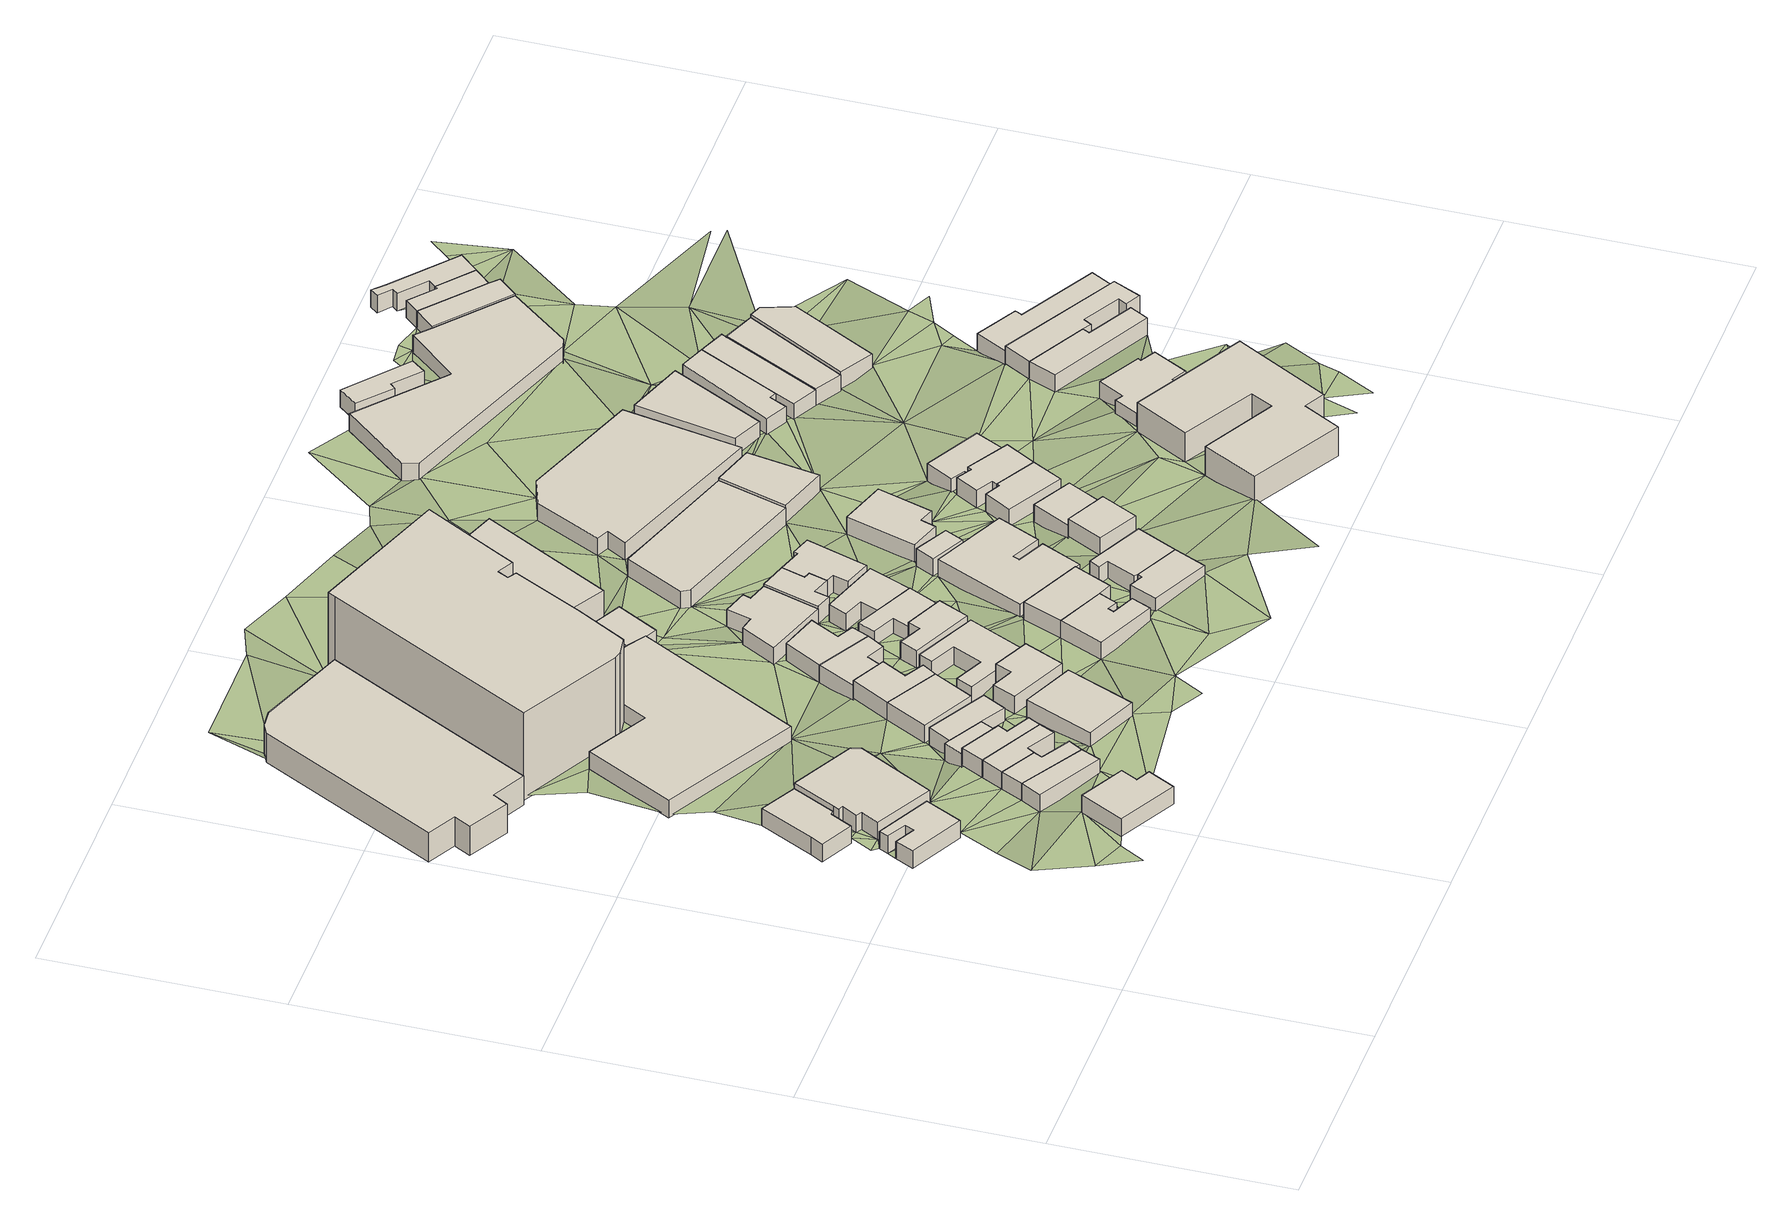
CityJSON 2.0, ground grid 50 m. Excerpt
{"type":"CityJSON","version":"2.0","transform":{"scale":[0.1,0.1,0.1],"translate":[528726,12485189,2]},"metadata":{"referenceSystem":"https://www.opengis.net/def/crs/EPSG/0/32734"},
"CityObjects":{
"building1":{"type":"Building","attributes":{"address":"16 Roberts Road Woodstock Cape Town","building":"house","building:levels":1,"building_height":4.1,"plus_code":"4FRW3F92+CQJ","ground_height":22.19,"roof_height":26.29},"geometry":[{"type":"Solid","lod":"1","boundaries":[[[[0,1,2,3]],[[1,4,5,2]],[[4,6,7,5]],[[6,8,9,7]],[[8,10,11,9]],[[10,12,13,11]],[[12,14,15,13]],[[14,0,3,15]],[[3,2,5,7,9,11,13,15]],[[14,12,10,8,6,4,1,0]]]]}]},
"building2":{"type":"Building","attributes":{"address":"6 Bettington Square Woodstock Cape Town","building":"house","building:levels":1,"building_height":4.1,"plus_code":"4FRW3F92+GQ6","ground_height":20.94,"roof_height":25.04},"geometry":[{"type":"Solid","lod":"1","boundaries":[[[[16,17,18,19]],[[17,20,21,18]],[[20,22,23,21]],[[22,24,25,23]],[[24,26,27,25]],[[26,28,29,27]],[[28,16,19,29]],[[19,18,21,23,25,27,29]],[[28,26,24,22,20,17,16]]]]}]},
"building3":{"type":"Building","attributes":{"address":"27 Roberts Road Woodstock Cape Town","building":"house","building:levels":1,"building_height":4.1,"plus_code":"4FRW3F92+8R4","ground_height":24.73,"roof_height":28.83},"geometry":[{"type":"Solid","lod":"1","boundaries":[[[[30,31,32,33]],[[31,34,35,32]],[[34,36,37,35]],[[36,38,39,37]],[[38,40,41,39]],[[40,30,33,41]],[[33,32,35,37,39,41]],[[40,38,36,34,31,30]]]]}]},
"building4":{"type":"Building","attributes":{"address":"8 Bettington Square Woodstock Cape Town","building":"house","building:levels":1,"building_height":4.1,"plus_code":"4FRW3F92+FRJ","ground_height":22.19,"roof_height":26.29},"geometry":[{"type":"Solid","lod":"1","boundaries":[[[[42,43,44,45]],[[43,46,47,44]],[[46,48,49,47]],[[48,50,51,49]],[[50,52,53,51]],[[52,54,55,53]],[[54,56,57,55]],[[56,58,59,57]],[[58,60,61,59]],[[60,42,45,61]],[[45,44,47,49,51,53,55,57,59,61]],[[60,58,56,54,52,50,48,46,43,42]]]]}]},
"building5":{"type":"Building","attributes":{"address":"25 Roberts Road Woodstock Cape Town","building":"house","building:levels":1,"building_height":4.1,"plus_code":"4FRW3F92+9V2","ground_height":23.66,"roof_height":27.76},"geometry":[{"type":"Solid","lod":"1","boundaries":[[[[62,63,64,65]],[[63,66,67,64]],[[66,68,69,67]],[[68,62,65,69]],[[65,64,67,69]],[[68,66,63,62]]]]}]},
"building6":{"type":"Building","attributes":{"address":"23 Roberts Road Woodstock Cape Town","building":"house","building:levels":1,"building_height":4.1,"plus_code":"4FRW3F92+9V7","ground_height":23.66,"roof_height":27.76},"geometry":[{"type":"Solid","lod":"1","boundaries":[[[[63,62,65,64]],[[62,70,71,65]],[[70,72,73,71]],[[72,74,75,73]],[[74,76,77,75]],[[76,63,64,77]],[[64,65,71,73,75,77]],[[76,74,72,70,62,63]]]]}]},
"building7":{"type":"Building","attributes":{"address":"21 Roberts Road Woodstock Cape Town","building":"house","building:levels":1,"building_height":4.1,"plus_code":"4FRW3F92+9VP","ground_height":23.66,"roof_height":27.76},"geometry":[{"type":"Solid","lod":"1","boundaries":[[[[76,74,75,77]],[[74,78,79,75]],[[78,80,81,79]],[[80,82,83,81]],[[82,84,85,83]],[[84,76,77,85]],[[77,75,79,81,83,85]],[[84,82,80,78,74,76]]]]}]},
"building8":{"type":"Building","attributes":{"address":"19 Roberts Road Woodstock Cape Town","building":"house","building:levels":1,"building_height":4.1,"plus_code":"4FRW3F92+CV4","ground_height":23.66,"roof_height":27.76},"geometry":[{"type":"Solid","lod":"1","boundaries":[[[[84,82,83,85]],[[82,86,87,83]],[[86,88,89,87]],[[88,90,91,89]],[[90,92,93,91]],[[92,84,85,93]],[[85,83,87,89,91,93]],[[92,90,88,86,82,84]]]]}]},
"building9":{"type":"Building","attributes":{"address":"222 Victoria Road Woodstock 7915 Cape Town","building":"retail","building:levels":2,"building_height":6.9,"plus_code":"4FRW3F92+RQ6","ground_height":17.85,"roof_height":24.75},"geometry":[{"type":"Solid","lod":"1","boundaries":[[[[94,95,96,97]],[[95,98,99,96]],[[98,100,101,99]],[[100,102,103,101]],[[102,104,105,103]],[[104,106,107,105]],[[106,108,109,107]],[[108,110,111,109]],[[110,112,113,111]],[[112,94,97,113]],[[97,96,99,101,103,105,107,109,111,113]],[[112,110,108,106,104,102,100,98,95,94]]]]}]},
"building10":{"type":"Building","attributes":{"address":"17 Roberts Road Woodstock Cape Town","building":"house","building:levels":1,"building_height":4.1,"plus_code":"4FRW3F92+CVG","ground_height":22.26,"roof_height":26.36},"geometry":[{"type":"Solid","lod":"1","boundaries":[[[[114,115,116,117]],[[115,118,119,116]],[[118,120,121,119]],[[120,122,123,121]],[[122,114,117,123]],[[117,116,119,121,123]],[[122,120,118,115,114]]]]}]},
"building11":{"type":"Building","attributes":{"address":"15 Roberts Road Woodstock Cape Town","building":"house","building:levels":1,"building_height":4.1,"plus_code":"4FRW3F92+CWJ","ground_height":22.26,"roof_height":26.36},"geometry":[{"type":"Solid","lod":"1","boundaries":[[[[120,118,119,121]],[[118,124,125,119]],[[124,126,127,125]],[[126,128,129,127]],[[128,120,121,129]],[[121,119,125,127,129]],[[128,126,124,118,120]]]]}]},
"building12":{"type":"Building","attributes":{"address":"Roberts Road Cape Town","building":"industrial","building:levels":1,"building_height":4.1,"plus_code":"4FRW3F92+JRH","ground_height":20.16,"roof_height":24.26},"geometry":[{"type":"Solid","lod":"1","boundaries":[[[[130,131,132,133]],[[131,134,135,132]],[[134,136,137,135]],[[136,138,139,137]],[[138,140,141,139]],[[140,142,143,141]],[[142,144,145,143]],[[144,130,133,145]],[[133,132,135,137,139,141,143,145]],[[144,142,140,138,136,134,131,130]]]]}]},
"building13":{"type":"Building","attributes":{"address":"20 Hilyard Street Woodstock Cape Town","building":"house","building:levels":1,"building_height":4.1,"plus_code":"4FRW3F92+9W9","ground_height":23.68,"roof_height":27.78},"geometry":[{"type":"Solid","lod":"1","boundaries":[[[[146,147,148,149]],[[147,150,151,148]],[[150,152,153,151]],[[152,146,149,153]],[[149,148,151,153]],[[152,150,147,146]]]]}]},
"building14":{"type":"Building","attributes":{"address":"13 Roberts Road Woodstock Cape Town","building":"house","building:levels":1,"building_height":4.1,"plus_code":"4FRW3F92+FW8","ground_height":22.18,"roof_height":26.28},"geometry":[{"type":"Solid","lod":"1","boundaries":[[[[154,155,156,157]],[[155,158,159,156]],[[158,160,161,159]],[[160,154,157,161]],[[157,156,159,161]],[[160,158,155,154]]]]}]},
"building15":{"type":"Building","attributes":{"address":"11 Roberts Road Woodstock Cape Town","building":"house","building:levels":1,"building_height":4.1,"plus_code":"4FRW3F92+FWX","ground_height":22.18,"roof_height":26.28},"geometry":[{"type":"Solid","lod":"1","boundaries":[[[[162,154,157,163]],[[154,160,161,157]],[[160,164,165,161]],[[164,166,167,165]],[[166,168,169,167]],[[168,162,163,169]],[[163,157,161,165,167,169]],[[168,166,164,160,154,162]]]]}]},
"building16":{"type":"Building","attributes":{"address":"18 Hilyard Street Woodstock Cape Town","building":"house","building:levels":1,"building_height":4.1,"plus_code":"4FRW3F92+CX8","ground_height":23.68,"roof_height":27.78},"geometry":[{"type":"Solid","lod":"1","boundaries":[[[[170,171,172,173]],[[171,174,175,172]],[[174,176,177,175]],[[176,178,179,177]],[[178,180,181,179]],[[180,170,173,181]],[[173,172,175,177,179,181]],[[180,178,176,174,171,170]]]]}]},
"building17":{"type":"Building","attributes":{"address":"Crimson Square 21 Fairview Avenue Woodstock Cape Town","building":"apartments","building:levels":7,"building:flats":"42","building_height":20.9,"plus_code":"4FRW3F92+QV6","ground_height":18.86,"roof_height":39.76},"geometry":[{"type":"Solid","lod":"1","boundaries":[[[[182,183,184,185]],[[183,186,187,184]],[[186,188,189,187]],[[188,190,191,189]],[[190,192,193,191]],[[192,194,195,193]],[[194,196,197,195]],[[196,198,199,197]],[[198,200,201,199]],[[200,202,203,201]],[[202,204,205,203]],[[204,206,207,205]],[[206,182,185,207]],[[185,184,187,189,191,193,195,197,199,201,203,205,207]],[[206,204,202,200,198,196,194,192,190,188,186,183,182]]]]}]},
"building18":{"type":"Building","attributes":{"address":"9 Roberts Road Woodstock Cape Town","building":"house","building:levels":1,"building_height":4.1,"plus_code":"4FRW3F92+GXM","ground_height":20.99,"roof_height":25.09},"geometry":[{"type":"Solid","lod":"1","boundaries":[[[[208,209,210,211]],[[209,212,213,210]],[[212,214,215,213]],[[214,216,217,215]],[[216,218,219,217]],[[218,208,211,219]],[[211,210,213,215,217,219]],[[218,216,214,212,209,208]]]]}]},
"building19":{"type":"Building","attributes":{"address":"16 Hilyard Street Woodstock Cape Town","building":"house","building:levels":1,"building_height":4.1,"plus_code":"4FRW3F93+C2R","ground_height":22.06,"roof_height":26.16},"geometry":[{"type":"Solid","lod":"1","boundaries":[[[[220,221,222,223]],[[221,224,225,222]],[[224,226,227,225]],[[226,228,229,227]],[[228,230,231,229]],[[230,232,233,231]],[[232,234,235,233]],[[234,236,237,235]],[[236,220,223,237]],[[223,222,225,227,229,231,233,235,237]],[[236,234,232,230,228,226,224,221,220]]]]}]},
"building20":{"type":"Building","attributes":{"address":"7 Roberts Road Woodstock Cape Town","building":"house","building:levels":1,"building_height":4.1,"plus_code":"4FRW3F92+HX4","ground_height":20.99,"roof_height":25.09},"geometry":[{"type":"Solid","lod":"1","boundaries":[[[[208,218,219,211]],[[218,238,239,219]],[[238,240,241,239]],[[240,242,243,241]],[[242,244,245,243]],[[244,208,211,245]],[[211,219,239,241,243,245]],[[244,242,240,238,218,208]]]]}]},
"building21":{"type":"Building","attributes":{"address":"14 Hilyard Street Woodstock Cape Town","building":"house","building:levels":1,"building_height":4.1,"plus_code":"4FRW3F93+F2G","ground_height":22.06,"roof_height":26.16},"geometry":[{"type":"Solid","lod":"1","boundaries":[[[[246,247,248,249]],[[247,250,251,248]],[[250,252,253,251]],[[252,254,255,253]],[[254,256,257,255]],[[256,246,249,257]],[[249,248,251,253,255,257]],[[256,254,252,250,247,246]]]]}]},
"building22":{"type":"Building","attributes":{"address":"19 Hilyard Street Woodstock Cape Town","building":"house","building:levels":1,"building_height":4.1,"plus_code":"4FRW3F93+93F","ground_height":23.76,"roof_height":27.86},"geometry":[{"type":"Solid","lod":"1","boundaries":[[[[258,259,260,261]],[[259,262,263,260]],[[262,264,265,263]],[[264,266,267,265]],[[266,268,269,267]],[[268,270,271,269]],[[270,272,273,271]],[[272,258,261,273]],[[261,260,263,265,267,269,271,273]],[[272,270,268,266,264,262,259,258]]]]}]},
"building23":{"type":"Building","attributes":{"address":"Roberts Road Woodstock 7915 Cape Town","building":"yes","building:levels":1,"building_height":4.1,"plus_code":"4FRW3F92+MXM","ground_height":19.82,"roof_height":23.92},"geometry":[{"type":"Solid","lod":"1","boundaries":[[[[274,275,276,277]],[[275,278,279,276]],[[278,280,281,279]],[[280,282,283,281]],[[282,274,277,283]],[[277,276,279,281,283]],[[282,280,278,275,274]]]]}]},
"building24":{"type":"Building","attributes":{"address":"4 Hilyard Street Woodstock Cape Town","building":"house","building:levels":1,"building_height":4.1,"plus_code":"4FRW3F93+H2R","ground_height":20.46,"roof_height":24.56},"geometry":[{"type":"Solid","lod":"1","boundaries":[[[[284,285,286,287]],[[285,288,289,286]],[[288,290,291,289]],[[290,292,293,291]],[[292,294,295,293]],[[294,296,297,295]],[[296,298,299,297]],[[298,284,287,299]],[[287,286,289,291,293,295,297,299]],[[298,296,294,292,290,288,285,284]]]]}]},
"building25":{"type":"Building","attributes":{"address":"12 Hilyard Street Woodstock Cape Town","building":"house","building:levels":1,"building_height":4.1,"plus_code":"4FRW3F93+G25","ground_height":20.99,"roof_height":25.09},"geometry":[{"type":"Solid","lod":"1","boundaries":[[[[300,301,302,303]],[[301,304,305,302]],[[304,306,307,305]],[[306,308,309,307]],[[308,310,311,309]],[[310,312,313,311]],[[312,300,303,313]],[[303,302,305,307,309,311,313]],[[312,310,308,306,304,301,300]]]]}]},
"building26":{"type":"Building","attributes":{"address":"17 Hilyard Street Woodstock Cape Town","building":"house","building:levels":1,"building_height":4.1,"plus_code":"4FRW3F93+C34","ground_height":23.76,"roof_height":27.86},"geometry":[{"type":"Solid","lod":"1","boundaries":[[[[258,272,273,261]],[[272,314,315,273]],[[314,316,317,315]],[[316,318,319,317]],[[318,258,261,319]],[[261,273,315,317,319]],[[318,316,314,272,258]]]]}]},
"building27":{"type":"Building","attributes":{"address":"10 Hilyard Street Woodstock Cape Town","building":"house","building:levels":1,"building_height":4.1,"plus_code":"4FRW3F93+G3M","ground_height":20.89,"roof_height":24.99},"geometry":[{"type":"Solid","lod":"1","boundaries":[[[[320,321,322,323]],[[321,324,325,322]],[[324,326,327,325]],[[326,328,329,327]],[[328,330,331,329]],[[330,320,323,331]],[[323,322,325,327,329,331]],[[330,328,326,324,321,320]]]]}]},
"building28":{"type":"Building","attributes":{"address":"6 Hilyard Street Woodstock Cape Town","building":"house","building:levels":1,"building_height":4.1,"plus_code":"4FRW3F93+H3R","ground_height":20.89,"roof_height":24.99},"geometry":[{"type":"Solid","lod":"1","boundaries":[[[[332,333,334,335]],[[333,336,337,334]],[[336,338,339,337]],[[338,340,341,339]],[[340,342,343,341]],[[342,344,345,343]],[[344,346,347,345]],[[346,332,335,347]],[[335,334,337,339,341,343,345,347]],[[346,344,342,340,338,336,333,332]]]]}]},
"building29":{"type":"Building","attributes":{"address":"Roodebloem Road Woodstock Cape Town","building":"house","building:levels":1,"building_height":4.1,"plus_code":"4FRW3F93+84Q","ground_height":23.76,"roof_height":27.86},"geometry":[{"type":"Solid","lod":"1","boundaries":[[[[348,349,350,351]],[[349,352,353,350]],[[352,354,355,353]],[[354,356,357,355]],[[356,358,359,357]],[[358,348,351,359]],[[351,350,353,355,357,359]],[[358,356,354,352,349,348]]]]}]},
"building30":{"type":"Building","attributes":{"address":"230 Victoria Road Woodstock 7915 Cape Town","building":"retail","building:levels":2,"building_height":6.9,"plus_code":"4FRW3F93+Q26","ground_height":18.98,"roof_height":25.88},"geometry":[{"type":"Solid","lod":"1","boundaries":[[[[360,361,362,363]],[[361,364,365,362]],[[364,366,367,365]],[[366,368,369,367]],[[368,370,371,369]],[[370,360,363,371]],[[363,362,365,367,369,371]],[[370,368,366,364,361,360]]]]}]},
"building31":{"type":"Building","attributes":{"address":"15 Hilyard Street Woodstock Cape Town","building":"house","building:levels":1,"building_height":4.1,"plus_code":"4FRW3F93+F48","ground_height":22.06,"roof_height":26.16},"geometry":[{"type":"Solid","lod":"1","boundaries":[[[[372,373,374,375]],[[373,376,377,374]],[[376,378,379,377]],[[378,380,381,379]],[[380,382,383,381]],[[382,384,385,383]],[[384,386,387,385]],[[386,372,375,387]],[[375,374,377,379,381,383,385,387]],[[386,384,382,380,378,376,373,372]]]]}]},
"building32":{"type":"Building","attributes":{"address":"Roodebloem Road Woodstock Cape Town","building":"house","building:levels":1,"building_height":4.1,"plus_code":"4FRW3F93+956","ground_height":23.76,"roof_height":27.86},"geometry":[{"type":"Solid","lod":"1","boundaries":[[[[348,388,389,351]],[[388,390,391,389]],[[390,392,393,391]],[[392,394,395,393]],[[394,396,397,395]],[[396,349,350,397]],[[349,348,351,350]],[[351,389,391,393,395,397,350]],[[349,396,394,392,390,388,348]]]]}]},
"building33":{"type":"Building","attributes":{"address":"8 Hilyard Street Woodstock Cape Town","building":"house","building:levels":1,"building_height":4.1,"plus_code":"4FRW3F93+H3H","ground_height":20.89,"roof_height":24.99},"geometry":[{"type":"Solid","lod":"1","boundaries":[[[[332,346,347,335]],[[346,344,345,347]],[[344,342,343,345]],[[342,398,399,343]],[[398,400,401,399]],[[400,402,403,401]],[[402,404,405,403]],[[404,406,407,405]],[[406,408,409,407]],[[408,332,335,409]],[[335,347,345,343,399,401,403,405,407,409]],[[408,406,404,402,400,398,342,344,346,332]]]]}]},
"building34":{"type":"Building","attributes":{"building":"garage","building:levels":1,"building_height":4.1,"plus_code":"4FRW3F93+G44","ground_height":22.06,"roof_height":26.16},"geometry":[{"type":"Solid","lod":"1","boundaries":[[[[410,411,412,413]],[[411,414,415,412]],[[414,416,417,415]],[[416,410,413,417]],[[413,412,415,417]],[[416,414,411,410]]]]}]},
"building35":{"type":"Building","attributes":{"address":"1-5 Hilyard Street Woodstock 7915 Cape Town","building":"yes","building:levels":1,"building_height":4.1,"plus_code":"4FRW3F93+M46","ground_height":20.23,"roof_height":24.33},"geometry":[{"type":"Solid","lod":"1","boundaries":[[[[418,419,420,421]],[[419,422,423,420]],[[422,424,425,423]],[[424,426,427,425]],[[426,418,421,427]],[[421,420,423,425,427]],[[426,424,422,419,418]]]]}]},
"building36":{"type":"Building","attributes":{"address":"14 Roodebloem Road Woodstock Cape Town","building":"house","building:levels":1,"building_height":4.1,"plus_code":"4FRW3F93+C55","ground_height":24.52,"roof_height":28.62},"geometry":[{"type":"Solid","lod":"1","boundaries":[[[[428,429,430,431]],[[429,432,433,430]],[[432,434,435,433]],[[434,428,431,435]],[[431,430,433,435]],[[434,432,429,428]]]]}]},
"building37":{"type":"Building","attributes":{"address":"9 Hilyard Street Woodstock Cape Town","building":"house","building:levels":1,"building_height":4.1,"plus_code":"4FRW3F93+G5R","ground_height":21.46,"roof_height":25.56},"geometry":[{"type":"Solid","lod":"1","boundaries":[[[[436,437,438,439]],[[437,440,441,438]],[[440,442,443,441]],[[442,444,445,443]],[[444,446,447,445]],[[446,436,439,447]],[[439,438,441,443,445,447]],[[446,444,442,440,437,436]]]]}]},
"building38":{"type":"Building","attributes":{"address":"12 Roodebloem Road Woodstock Cape Town","building":"house","building:levels":1,"building_height":4.1,"plus_code":"4FRW3F93+C6C","ground_height":22.91,"roof_height":27.01},"geometry":[{"type":"Solid","lod":"1","boundaries":[[[[448,449,450,451]],[[449,452,453,450]],[[452,454,455,453]],[[454,448,451,455]],[[451,450,453,455]],[[454,452,449,448]]]]}]},
"building39":{"type":"Building","attributes":{"address":"Roodebloem Road Woodstock Cape Town","building":"house","building:levels":1,"building_height":4.1,"plus_code":"4FRW3F93+F64","ground_height":22.91,"roof_height":27.01},"geometry":[{"type":"Solid","lod":"1","boundaries":[[[[456,457,458,459]],[[457,460,461,458]],[[460,462,463,461]],[[462,464,465,463]],[[464,466,467,465]],[[466,456,459,467]],[[459,458,461,463,465,467]],[[466,464,462,460,457,456]]]]}]},
"building40":{"type":"Building","attributes":{"building":"yes","building:levels":1,"building_height":4.1,"plus_code":"4FRW3F93+J5Q","ground_height":20.75,"roof_height":24.85},"geometry":[{"type":"Solid","lod":"1","boundaries":[[[[468,469,470,471]],[[469,472,473,470]],[[472,474,475,473]],[[474,468,471,475]],[[471,470,473,475]],[[474,472,469,468]]]]}]},
"building41":{"type":"Building","attributes":{"address":"Roodebloem Road Woodstock Cape Town","building":"house","building:levels":1,"building_height":4.1,"plus_code":"4FRW3F93+F6Q","ground_height":22.91,"roof_height":27.01},"geometry":[{"type":"Solid","lod":"1","boundaries":[[[[456,476,477,459]],[[476,478,479,477]],[[478,480,481,479]],[[480,482,483,481]],[[482,484,485,483]],[[484,486,487,485]],[[486,457,458,487]],[[457,456,459,458]],[[459,477,479,481,483,485,487,458]],[[457,486,484,482,480,478,476,456]]]]}]},
"building42":{"type":"Building","attributes":{"address":"Victoria Road Woodstock Cape Town","building":"retail","building:levels":1,"building_height":4.1,"plus_code":"4FRW3F93+P5F","ground_height":19.88,"roof_height":23.98},"geometry":[{"type":"Solid","lod":"1","boundaries":[[[[488,489,490,491]],[[489,492,493,490]],[[492,494,495,493]],[[494,496,497,495]],[[496,498,499,497]],[[498,500,501,499]],[[500,488,491,501]],[[491,490,493,495,497,499,501]],[[500,498,496,494,492,489,488]]]]}]},
"building43":{"type":"Building","attributes":{"address":"Roodebloem Road Woodstock Cape Town","building":"house","building:levels":1,"building_height":4.1,"plus_code":"4FRW3F93+G76","ground_height":21.46,"roof_height":25.56},"geometry":[{"type":"Solid","lod":"1","boundaries":[[[[502,503,504,505]],[[503,506,507,504]],[[506,508,509,507]],[[508,510,511,509]],[[510,512,513,511]],[[512,502,505,513]],[[505,504,507,509,511,513]],[[512,510,508,506,503,502]]]]}]},
"building44":{"type":"Building","attributes":{"address":"Roodebloem Studios 23-27 Roodebloem Road Woodstock Cape Town","building":"yes","building:levels":2,"building_height":6.9,"plus_code":"4FRW3F93+89W","ground_height":25.19,"roof_height":32.09},"geometry":[{"type":"Solid","lod":"1","boundaries":[[[[514,515,516,517]],[[515,518,519,516]],[[518,520,521,519]],[[520,522,523,521]],[[522,524,525,523]],[[524,526,527,525]],[[526,528,529,527]],[[528,530,531,529]],[[530,532,533,531]],[[532,514,517,533]],[[517,516,519,521,523,525,527,529,531,533]],[[532,530,528,526,524,522,520,518,515,514]]]]}]},
"building45":{"type":"Building","attributes":{"address":"242 Victoria Road Woodstock 7915 Cape Town","building":"retail","building:levels":1,"building_height":4.1,"plus_code":"4FRW3F93+P73","ground_height":20.34,"roof_height":24.44},"geometry":[{"type":"Solid","lod":"1","boundaries":[[[[534,535,536,537]],[[535,538,539,536]],[[538,540,541,539]],[[540,534,537,541]],[[537,536,539,541]],[[540,538,535,534]]]]}]},
"building46":{"type":"Building","attributes":{"address":"Roodebloem Road Woodstock Cape Town","building":"house","building:levels":1,"building_height":4.1,"plus_code":"4FRW3F93+C98","ground_height":23.87,"roof_height":27.97},"geometry":[{"type":"Solid","lod":"1","boundaries":[[[[542,543,544,545]],[[543,546,547,544]],[[546,548,549,547]],[[548,550,551,549]],[[550,552,553,551]],[[552,554,555,553]],[[554,556,557,555]],[[556,558,559,557]],[[558,560,561,559]],[[560,542,545,561]],[[545,544,547,549,551,553,555,557,559,561]],[[560,558,556,554,552,550,548,546,543,542]]]]}]},
"building47":{"type":"Building","attributes":{"address":"Victoria Road Woodstock 7915 Cape Town","building":"retail","building:levels":1,"building_height":4.1,"plus_code":"4FRW3F93+M8R","ground_height":20.34,"roof_height":24.44},"geometry":[{"type":"Solid","lod":"1","boundaries":[[[[562,563,564,565]],[[563,566,567,564]],[[566,568,569,567]],[[568,570,571,569]],[[570,572,573,571]],[[572,562,565,573]],[[565,564,567,569,571,573]],[[572,570,568,566,563,562]]]]}]},
"building48":{"type":"Building","attributes":{"address":"107 Devon Street Woodstock Cape Town","building":"house","building:levels":1,"building_height":4.1,"plus_code":"4FRW3F93+W6G","ground_height":18.57,"roof_height":22.67},"geometry":[{"type":"Solid","lod":"1","boundaries":[[[[574,575,576,577]],[[575,578,579,576]],[[578,580,581,579]],[[580,582,583,581]],[[582,584,585,583]],[[584,574,577,585]],[[577,576,579,581,583,585]],[[584,582,580,578,575,574]]]]}]},
"building49":{"type":"Building","attributes":{"address":"Balmoral 189 Victoria Road Woodstock 7915 Cape Town","building":"supermarket","building:levels":1,"building_height":4.1,"plus_code":"4FRW3F93+V7C","ground_height":18.32,"roof_height":22.42},"geometry":[{"type":"Solid","lod":"1","boundaries":[[[[586,587,588,589]],[[587,590,591,588]],[[590,592,593,591]],[[592,594,595,593]],[[594,596,597,595]],[[596,598,599,597]],[[598,600,601,599]],[[600,602,603,601]],[[602,586,589,603]],[[589,588,591,593,595,597,599,601,603]],[[602,600,598,596,594,592,590,587,586]]]]}]},
"building50":{"type":"Building","attributes":{"address":"Victoria Road Woodstock 7915 Cape Town","building":"yes","building:levels":1,"building_height":4.1,"plus_code":"4FRW3F93+M8P","ground_height":20.34,"roof_height":24.44},"geometry":[{"type":"Solid","lod":"1","boundaries":[[[[562,572,573,565]],[[572,604,605,573]],[[604,606,607,605]],[[606,608,609,607]],[[608,610,611,609]],[[610,562,565,611]],[[565,573,605,607,609,611]],[[610,608,606,604,572,562]]]]}]},
"building51":{"type":"Building","attributes":{"address":"Victoria Road 7915 Woodstock, Cape Town","building":"yes","building:levels":1,"building_height":4.1,"plus_code":"4FRW3F93+M96","ground_height":20.5,"roof_height":24.6},"geometry":[{"type":"Solid","lod":"1","boundaries":[[[[612,613,614,615]],[[613,616,617,614]],[[616,618,619,617]],[[618,612,615,619]],[[615,614,617,619]],[[618,616,613,612]]]]}]},
"building52":{"type":"Building","attributes":{"address":"17 Roodebloem Road Woodstock 7915 Cape Town","building":"house","building:levels":1,"building_height":4.1,"plus_code":"4FRW3F93+FC4","ground_height":23.73,"roof_height":27.83},"geometry":[{"type":"Solid","lod":"1","boundaries":[[[[620,621,622,623]],[[621,624,625,622]],[[624,626,627,625]],[[626,628,629,627]],[[628,630,631,629]],[[630,620,623,631]],[[623,622,625,627,629,631]],[[630,628,626,624,621,620]]]]}]},
"building53":{"type":"Building","attributes":{"address":"KFC 254 Victoria Road Woodstock 7925 Cape Town Western Cape","building":"retail","building:levels":1,"amenity":"fast_food","building_height":4.1,"plus_code":"4FRW3F93+J9W","ground_height":21.2,"roof_height":25.3},"geometry":[{"type":"Solid","lod":"1","boundaries":[[[[632,633,634,635]],[[633,636,637,634]],[[636,638,639,637]],[[638,640,641,639]],[[640,632,635,641]],[[635,634,637,639,641]],[[640,638,636,633,632]]]]}]},
"building54":{"type":"Building","attributes":{"address":"15 Roodebloem Road 7915 Woodstock, Cape Town","building":"house","building:levels":1,"building_height":4.1,"plus_code":"4FRW3F93+FCP","ground_height":23.73,"roof_height":27.83},"geometry":[{"type":"Solid","lod":"1","boundaries":[[[[642,620,623,643]],[[620,630,631,623]],[[630,644,645,631]],[[644,646,647,645]],[[646,648,649,647]],[[648,650,651,649]],[[650,652,653,651]],[[652,654,655,653]],[[654,642,643,655]],[[643,623,631,645,647,649,651,653,655]],[[654,652,650,648,646,644,630,620,642]]]]}]},
"building55":{"type":"Building","attributes":{"address":"13 Roodebloem Road Woodstock 7915 Cape Town","building":"house","building:levels":1,"building_height":4.1,"plus_code":"4FRW3F93+FFR","ground_height":22.52,"roof_height":26.62},"geometry":[{"type":"Solid","lod":"1","boundaries":[[[[656,657,658,659]],[[657,660,661,658]],[[660,662,663,661]],[[662,664,665,663]],[[664,666,667,665]],[[666,656,659,667]],[[659,658,661,663,665,667]],[[666,664,662,660,657,656]]]]}]},
"building56":{"type":"Building","attributes":{"address":"78 Greatmore Street Woodstock Cape Town","building":"house","building:levels":1,"building_height":4.1,"plus_code":"4FRW3F93+V9R","ground_height":18.76,"roof_height":22.86},"geometry":[{"type":"Solid","lod":"1","boundaries":[[[[668,669,670,671]],[[669,672,673,670]],[[672,674,675,673]],[[674,676,677,675]],[[676,668,671,677]],[[671,670,673,675,677]],[[676,674,672,669,668]]]]}]},
"building57":{"type":"Building","attributes":{"address":"76 Greatmore Street Woodstock Cape Town","building":"house","building:levels":1,"building_height":4.1,"plus_code":"4FRW3F93+W94","ground_height":18.76,"roof_height":22.86},"geometry":[{"type":"Solid","lod":"1","boundaries":[[[[672,678,679,673]],[[678,680,681,679]],[[680,682,683,681]],[[682,684,685,683]],[[684,674,675,685]],[[674,672,673,675]],[[673,679,681,683,685,675]],[[674,684,682,680,678,672]]]]}]},
"building58":{"type":"Building","attributes":{"address":"74 Greatmore Street Woodstock Cape Town","building":"house","building:levels":1,"building_height":4.1,"plus_code":"4FRW3F93+W9P","ground_height":18.76,"roof_height":22.86},"geometry":[{"type":"Solid","lod":"1","boundaries":[[[[678,686,687,679]],[[686,688,689,687]],[[688,690,691,689]],[[690,692,693,691]],[[692,694,695,693]],[[694,696,697,695]],[[696,698,699,697]],[[698,680,681,699]],[[680,678,679,681]],[[679,687,689,691,693,695,697,699,681]],[[680,698,696,694,692,690,688,686,678]]]]}]},
"terrain1":{"type":"TINRelief","geometry":[{"type":"CompositeSurface","lod":"1","boundaries":[[[700,701,702]],[[703,704,702]],[[6,12,705]],[[704,66,706]],[[702,701,703]],[[705,707,6]],[[708,4,54]],[[54,709,708]],[[31,703,701]],[[66,704,703]],[[66,710,706]],[[50,709,54]],[[54,4,711]],[[54,52,50]],[[712,709,50]],[[712,713,709]],[[48,712,50]],[[712,46,713]],[[712,48,46]],[[43,713,46]],[[711,714,54]],[[710,714,711]],[[66,63,710]],[[710,76,714]],[[63,76,710]],[[715,17,42]],[[66,703,716]],[[717,718,719]],[[720,717,719]],[[703,720,716]],[[718,720,719]],[[714,76,84]],[[718,716,720]],[[92,714,84]],[[721,140,722]],[[721,715,723]],[[715,42,723]],[[122,714,92]],[[140,724,722]],[[58,714,725]],[[122,725,714]],[[74,72,70]],[[726,727,716]],[[718,728,716]],[[74,80,78]],[[723,42,60]],[[80,74,70]],[[727,726,70]],[[60,58,725]],[[729,724,140]],[[80,70,726]],[[716,728,726]],[[730,128,122]],[[122,128,725]],[[80,726,82]],[[725,723,60]],[[728,718,731]],[[88,86,90]],[[128,732,725]],[[147,82,726]],[[729,140,733]],[[732,734,725]],[[735,90,86]],[[90,735,736]],[[86,82,147]],[[723,725,734]],[[128,737,732]],[[98,738,739]],[[86,147,735]],[[733,740,729]],[[95,738,98]],[[737,128,741]],[[178,735,147]],[[740,733,742]],[[734,162,723]],[[176,735,178]],[[176,741,735]],[[147,743,178]],[[728,731,744]],[[737,741,745]],[[745,741,176]],[[147,146,743]],[[746,744,731]],[[745,747,737]],[[723,162,208]],[[743,180,178]],[[160,737,747]],[[745,176,171]],[[176,174,171]],[[259,146,728]],[[180,743,146]],[[259,728,744]],[[95,748,738]],[[749,723,208]],[[750,160,747]],[[200,198,95]],[[164,751,166]],[[752,750,747]],[[164,160,750]],[[168,166,751]],[[180,146,259]],[[751,164,750]],[[723,749,753]],[[198,748,95]],[[754,168,751]],[[751,750,754]],[[750,752,755]],[[756,168,754]],[[757,758,168]],[[756,759,168]],[[258,170,180]],[[258,180,259]],[[757,168,759]],[[208,244,749]],[[259,744,760]],[[224,756,754]],[[761,762,282]],[[763,744,764]],[[763,760,744]],[[765,757,759]],[[766,761,767]],[[768,757,765]],[[244,242,749]],[[769,770,766]],[[282,767,761]],[[771,772,759]],[[772,765,759]],[[753,749,773]],[[318,170,258]],[[756,224,256]],[[765,238,768]],[[766,774,769]],[[224,170,318]],[[238,242,240]],[[773,775,753]],[[765,304,238]],[[198,776,748]],[[772,777,765]],[[774,766,767]],[[242,778,749]],[[775,773,779]],[[238,304,780]],[[760,763,781]],[[238,780,242]],[[266,270,268]],[[256,224,782]],[[290,779,773]],[[773,783,290]],[[270,266,264]],[[782,224,318]],[[304,784,780]],[[785,775,779]],[[780,778,242]],[[760,781,264]],[[774,767,786]],[[786,787,774]],[[763,764,788]],[[282,789,767]],[[784,330,780]],[[326,778,780]],[[198,790,776]],[[763,788,781]],[[270,264,314]],[[782,791,256]],[[354,264,781]],[[314,272,270]],[[789,282,785]],[[791,246,256]],[[290,792,779]],[[793,785,779]],[[338,778,326]],[[354,314,264]],[[318,316,782]],[[360,794,198]],[[794,790,198]],[[792,793,779]],[[290,288,792]],[[400,338,326]],[[246,791,795]],[[354,396,314]],[[288,796,333]],[[352,396,354]],[[342,340,338]],[[333,792,288]],[[392,314,396]],[[396,352,349]],[[372,791,782]],[[342,338,400]],[[316,797,782]],[[764,798,788]],[[400,326,324]],[[392,316,314]],[[789,785,422]],[[793,422,785]],[[372,795,791]],[[333,332,792]],[[799,392,396]],[[400,398,342]],[[392,390,316]],[[797,316,390]],[[402,400,324]],[[372,411,795]],[[324,795,410]],[[332,406,792]],[[410,795,411]],[[798,800,788]],[[390,432,797]],[[410,402,324]],[[789,422,496]],[[408,406,332]],[[382,380,801]],[[411,372,802]],[[801,797,432]],[[794,803,790]],[[402,410,804]],[[432,390,805]],[[382,801,806]],[[789,496,807]],[[468,792,406]],[[808,794,360]],[[809,804,410]],[[432,429,801]],[[402,804,436]],[[805,800,434]],[[802,372,810]],[[422,500,496]],[[429,806,801]],[[800,798,811]],[[402,436,404]],[[434,432,805]],[[812,811,798]],[[813,804,809]],[[809,802,810]],[[500,498,496]],[[814,803,794]],[[811,434,800]],[[468,406,404]],[[429,452,806]],[[360,807,808]],[[464,810,806]],[[813,809,815]],[[806,452,464]],[[500,422,474]],[[810,815,809]],[[808,814,794]],[[436,468,404]],[[816,813,817]],[[807,496,494]],[[815,817,813]],[[815,810,464]],[[464,462,815]],[[462,817,815]],[[532,428,434]],[[466,464,452]],[[808,807,494]],[[817,462,484]],[[532,434,811]],[[818,436,446]],[[819,468,436]],[[817,484,482]],[[466,452,449]],[[484,462,486]],[[462,460,457]],[[820,446,817]],[[462,457,486]],[[818,819,436]],[[482,820,817]],[[821,814,808]],[[808,494,492]],[[449,428,822]],[[474,823,500]],[[822,428,532]],[[446,506,818]],[[482,478,820]],[[478,482,480]],[[506,446,820]],[[822,466,449]],[[824,820,478]],[[818,506,819]],[[808,825,821]],[[825,808,492]],[[822,532,526]],[[826,466,524]],[[821,825,596]],[[524,466,822]],[[526,532,827]],[[823,474,472]],[[828,826,829]],[[821,596,830]],[[526,524,822]],[[831,819,506]],[[825,492,832]],[[472,819,833]],[[826,524,829]],[[828,829,834]],[[526,827,835]],[[836,837,838]],[[823,472,839]],[[506,834,831]],[[832,492,840]],[[841,823,839]],[[842,833,819]],[[831,843,819]],[[839,472,833]],[[841,840,823]],[[830,596,844]],[[842,819,843]],[[829,524,845]],[[846,845,524]],[[846,524,847]],[[838,848,849]],[[534,840,841]],[[850,834,829]],[[829,845,542]],[[851,829,542]],[[845,852,542]],[[825,832,853]],[[834,854,831]],[[831,855,843]],[[522,847,524]],[[522,838,849]],[[839,833,563]],[[842,843,856]],[[829,851,850]],[[856,857,842]],[[849,858,859]],[[840,534,860]],[[633,855,831]],[[847,861,862]],[[863,580,578]],[[834,850,854]],[[863,844,864]],[[865,861,847]],[[840,853,832]],[[866,849,859]],[[865,847,522]],[[867,851,542]],[[839,563,540]],[[522,849,866]],[[831,868,633]],[[580,863,864]],[[540,860,534]],[[861,865,869]],[[582,580,870]],[[840,860,853]],[[869,867,871]],[[831,854,872]],[[864,870,580]],[[868,831,872]],[[865,522,873]],[[860,540,563]],[[873,869,865]],[[874,522,866]],[[624,851,867]],[[874,875,522]],[[870,864,876]],[[860,563,562]],[[875,873,522]],[[869,624,867]],[[864,877,876]],[[872,854,656]],[[853,860,878]],[[879,880,881]],[[877,882,876]],[[868,872,883]],[[884,872,656]],[[882,877,885]],[[626,881,880]],[[860,562,886]],[[887,613,888]],[[886,878,860]],[[889,885,877]],[[868,890,891]],[[883,872,884]],[[887,892,562]],[[890,868,893]],[[893,868,883]],[[894,666,895]],[[674,889,877]],[[877,676,674]],[[892,887,888]],[[886,562,892]],[[888,896,892]],[[897,878,886]],[[883,898,893]],[[897,899,878]],[[890,900,891]],[[891,900,896]],[[900,890,893]],[[901,684,902]],[[903,899,897]],[[901,904,696]],[[896,905,892]],[[906,907,903]],[[908,886,892]],[[897,909,903]],[[906,903,909]],[[909,910,906]],[[911,910,909]],[[909,912,911]]]}]}
},
"vertices":[
[311,415,45],[351,493,45],[351,493,86],[311,415,86],[235,552,45],[235,552,86],[225,533,45],[225,533,86],[267,511,45],[267,511,86],[257,491,45],[257,491,86],[214,513,45],[214,513,86],[194,474,45],[194,474,86],
[332,750,32],[255,791,32],[255,791,73],[332,750,73],[196,676,32],[196,676,73],[180,649,32],[180,649,73],[251,613,32],[251,613,73],[276,660,32],[276,660,73],[285,659,32],[285,659,73],
[422,208,70],[372,115,70],[372,115,111],[422,208,111],[498,49,70],[498,49,111],[529,107,70],[529,107,111],[499,122,70],[499,122,111],[518,158,70],[518,158,111],
[332,750,45],[285,659,45],[285,659,86],[332,750,86],[278,646,45],[278,646,86],[288,641,45],[288,641,86],[270,608,45],[270,608,86],[282,601,45],[282,601,86],[261,563,45],[261,563,86],[384,497,45],[384,497,86],[473,659,45],[473,659,86],[467,680,45],[467,680,86],
[572,253,59],[438,332,59],[438,332,100],[572,253,100],[414,289,59],[414,289,100],[553,212,59],[553,212,100],
[590,283,59],[590,283,100],[528,319,59],[528,319,100],[537,337,59],[537,337,100],[461,378,59],[461,378,100],
[547,353,59],[547,353,100],[608,319,59],[608,319,100],[624,352,59],[624,352,100],[486,424,59],[486,424,100],
[638,378,59],[638,378,100],[586,405,59],[586,405,100],[598,426,59],[598,426,100],[511,472,59],[511,472,100],
[469,1701,1],[274,1773,1],[274,1773,70],[469,1701,70],[237,1770,1],[237,1770,70],[211,1757,1],[211,1757,70],[3,1374,1],[3,1374,70],[65,1341,1],[65,1341,70],[45,1306,1],[45,1306,70],[132,1258,1],[132,1258,70],[152,1290,1],[152,1290,70],[225,1253,1],[225,1253,70],
[511,472,45],[598,426,45],[598,426,86],[511,472,86],[618,466,45],[618,466,86],[544,507,45],[544,507,86],[533,513,45],[533,513,86],
[671,436,45],[671,436,86],[698,485,45],[698,485,86],[571,555,45],[571,555,86],
[716,1160,24],[678,1184,24],[678,1184,65],[716,1160,65],[561,1245,24],[561,1245,65],[499,1138,24],[499,1138,65],[471,1087,24],[471,1087,65],[340,1158,24],[340,1158,65],[237,970,24],[237,970,65],[525,814,24],[525,814,65],
[802,349,59],[690,398,59],[690,398,100],[802,349,100],[626,253,59],[626,253,100],[739,204,59],[739,204,100],
[623,654,44],[575,565,44],[575,565,86],[623,654,86],[688,507,44],[688,507,86],[735,592,44],[735,592,86],
[670,735,44],[670,735,86],[755,622,44],[755,622,86],[713,645,44],[713,645,86],[743,698,44],[743,698,86],
[857,450,59],[780,486,59],[780,486,100],[857,450,100],[764,451,59],[764,451,100],[716,472,59],[716,472,100],[693,422,59],[693,422,100],[818,366,59],[818,366,100],
[499,1138,11],[561,1245,11],[561,1245,220],[499,1138,220],[639,1393,11],[639,1393,220],[621,1404,11],[621,1404,220],[633,1427,11],[633,1427,220],[668,1408,11],[668,1408,220],[689,1446,11],[689,1446,220],[781,1608,11],[781,1608,220],[478,1716,11],[478,1716,220],[469,1701,11],[469,1701,220],[225,1253,11],[225,1253,220],[440,1137,11],[440,1137,220],[457,1132,11],[457,1132,220],
[712,815,33],[670,735,33],[670,735,74],[712,815,74],[743,698,33],[743,698,74],[763,734,33],[763,734,74],[803,716,33],[803,716,74],[826,752,33],[826,752,74],
[780,486,43],[857,450,43],[857,450,84],[780,486,84],[918,577,43],[918,577,84],[786,639,43],[786,639,84],[772,610,43],[772,610,84],[827,584,43],[827,584,84],[797,521,43],[797,521,84],[735,550,43],[735,550,84],[718,515,43],[718,515,84],
[843,789,33],[843,789,74],[808,807,33],[808,807,74],[842,869,33],[842,869,74],[759,895,33],[759,895,74],
[958,651,43],[876,688,43],[876,688,84],[958,651,84],[864,662,43],[864,662,84],[814,685,43],[814,685,84],[796,647,43],[796,647,84],[928,587,43],[928,587,84],
[943,407,60],[901,314,60],[901,314,101],[943,407,101],[1030,256,60],[1030,256,101],[1049,297,60],[1049,297,101],[999,319,60],[999,319,101],[1005,331,60],[1005,331,101],[1027,321,60],[1027,321,101],[1046,361,60],[1046,361,101],
[678,1184,21],[716,1160,21],[716,1160,62],[678,1184,62],[742,1147,21],[742,1147,62],[792,1235,21],[792,1235,62],[726,1269,21],[726,1269,62],
[925,989,27],[882,1002,27],[882,1002,68],[925,989,68],[888,1019,27],[888,1019,68],[835,1035,27],[835,1035,68],[820,983,27],[820,983,68],[789,990,27],[789,990,68],[746,915,27],[746,915,68],[887,870,27],[887,870,68],
[992,720,33],[909,759,33],[909,759,74],[992,720,74],[860,782,33],[860,782,74],[843,746,33],[843,746,74],[891,723,33],[891,723,74],[876,688,33],[876,688,74],[958,651,33],[958,651,74],
[1075,349,60],[1075,349,101],[1113,429,60],[1113,429,101],[978,491,60],[978,491,101],
[909,759,32],[992,720,32],[992,720,73],[909,759,73],[1030,810,32],[1030,810,73],[900,852,32],[900,852,73],[881,814,32],[881,814,73],[925,797,32],[925,797,73],
[984,971,32],[925,989,32],[925,989,73],[984,971,73],[887,870,32],[887,870,73],[922,859,32],[922,859,73],[931,890,32],[931,890,73],[970,877,32],[970,877,73],[982,916,32],[982,916,73],[968,921,32],[968,921,73],
[1218,263,60],[1123,309,60],[1123,309,101],[1218,263,101],[1118,299,60],[1118,299,101],[1088,313,60],[1088,313,101],[1061,254,60],[1061,254,101],[1186,195,60],[1186,195,101],
[781,1608,12],[689,1446,12],[689,1446,81],[781,1608,81],[770,1399,12],[770,1399,81],[726,1318,12],[726,1318,81],[808,1271,12],[808,1271,81],[960,1543,12],[960,1543,81],
[1080,691,43],[990,501,43],[990,501,84],[1080,691,84],[1143,429,43],[1143,429,84],[1184,515,43],[1184,515,84],[1124,543,43],[1124,543,84],[1130,557,43],[1130,557,84],[1194,527,43],[1194,527,84],[1237,617,43],[1237,617,84],
[1260,348,60],[1260,348,101],[1137,408,60],[1137,408,101],[1125,385,60],[1125,385,101],[1146,375,60],[1146,375,101],[1116,313,60],[1116,313,101],
[989,871,32],[989,871,73],[978,838,32],[978,838,73],[1037,819,32],[1037,819,73],[1080,950,32],[1080,950,73],[1037,964,32],[1037,964,73],[1034,955,32],[1034,955,73],
[1100,740,43],[1079,700,43],[1079,700,84],[1100,740,84],[1151,663,43],[1151,663,84],[1171,703,43],[1171,703,84],
[1173,1020,25],[1218,1167,25],[1218,1167,66],[1173,1020,66],[934,1261,25],[934,1261,66],[866,1137,25],[866,1137,66],[875,1119,25],[875,1119,66],
[1327,439,68],[1241,482,68],[1241,482,109],[1327,439,109],[1201,406,68],[1201,406,109],[1287,362,68],[1287,362,109],
[1164,897,37],[1117,748,37],[1117,748,78],[1164,897,78],[1184,727,37],[1184,727,78],[1195,759,37],[1195,759,78],[1228,748,37],[1228,748,78],[1265,865,37],[1265,865,78],
[1327,439,52],[1369,518,52],[1369,518,93],[1327,439,93],[1285,563,52],[1285,563,93],[1241,482,52],[1241,482,93],
[1411,601,52],[1326,649,52],[1326,649,93],[1411,601,93],[1322,643,52],[1322,643,93],[1289,660,52],[1289,660,93],[1257,603,52],[1257,603,93],[1376,537,52],[1376,537,93],
[1173,1020,30],[1283,986,30],[1283,986,71],[1173,1020,71],[1310,1139,30],[1310,1139,71],[1218,1167,30],[1218,1167,71],
[1449,665,52],[1449,665,93],[1360,717,52],[1360,717,93],[1355,708,52],[1355,708,93],[1323,727,52],[1323,727,93],[1295,679,52],[1295,679,93],[1331,659,52],[1331,659,93],
[1334,1156,21],[1381,1406,21],[1381,1406,62],[1334,1156,62],[1121,1499,21],[1121,1499,62],[1055,1476,21],[1055,1476,62],[984,1335,21],[984,1335,62],[1010,1324,21],[1010,1324,62],[985,1281,21],[985,1281,62],
[1449,665,37],[1485,736,37],[1485,736,78],[1449,665,78],[1367,799,37],[1367,799,78],[1334,741,37],[1334,741,78],[1364,724,37],[1364,724,78],[1360,717,37],[1360,717,78],
[1426,168,75],[1619,61,75],[1619,61,144],[1426,168,144],[1663,140,75],[1663,140,144],[1708,117,75],[1708,117,144],[1821,317,75],[1821,317,144],[1581,448,75],[1581,448,144],[1517,333,75],[1517,333,144],[1670,248,75],[1670,248,144],[1644,201,75],[1644,201,144],[1488,285,75],[1488,285,144],
[1395,1387,26],[1350,1174,26],[1350,1174,67],[1395,1387,67],[1414,1145,26],[1414,1145,67],[1520,1344,26],[1520,1344,67],
[1676,551,61],[1646,496,61],[1646,496,102],[1676,551,102],[1629,506,61],[1629,506,102],[1601,455,61],[1601,455,102],[1708,395,61],[1708,395,102],[1722,421,61],[1722,421,102],[1754,404,61],[1754,404,102],[1794,477,61],[1794,477,102],[1762,495,61],[1762,495,102],[1766,502,61],[1766,502,102],
[1597,1315,26],[1543,1336,26],[1543,1336,67],[1597,1315,67],[1426,1134,26],[1426,1134,67],[1473,1110,26],[1473,1110,67],[1492,1147,26],[1492,1147,67],[1507,1141,26],[1507,1141,67],
[1428,1836,8],[1302,1941,8],[1302,1941,49],[1428,1836,49],[1269,1901,8],[1269,1901,49],[1336,1843,8],[1336,1843,49],[1347,1855,8],[1347,1855,49],[1404,1806,8],[1404,1806,49],
[1681,1709,6],[1539,1830,6],[1539,1830,47],[1681,1709,47],[1507,1859,6],[1507,1859,47],[1412,1755,6],[1412,1755,47],[1238,1904,6],[1238,1904,47],[1119,1764,6],[1119,1764,47],[1128,1732,6],[1128,1732,47],[1556,1576,6],[1556,1576,47],[1577,1582,6],[1577,1582,47],
[1485,1099,26],[1485,1099,67],[1539,1071,26],[1539,1071,67],[1648,1281,26],[1648,1281,67],[1654,1292,26],[1654,1292,67],
[1717,1254,28],[1648,1281,28],[1648,1281,69],[1717,1254,69],[1539,1071,28],[1539,1071,69],[1595,1039,28],[1595,1039,69],
[1698,697,60],[1673,638,60],[1673,638,101],[1698,697,101],[1893,522,60],[1893,522,101],[1915,561,60],[1915,561,101],[1817,614,60],[1817,614,101],[1825,629,60],[1825,629,101],
[1717,1254,35],[1595,1039,35],[1595,1039,76],[1717,1254,76],[1666,998,35],[1666,998,76],[1766,1179,35],[1766,1179,76],[1743,1244,35],[1743,1244,76],
[1731,754,60],[1731,754,101],[1843,618,60],[1843,618,101],[1853,635,60],[1853,635,101],[1933,591,60],[1933,591,101],[1923,573,60],[1923,573,101],[1955,556,60],[1955,556,101],[1984,615,60],[1984,615,101],
[1768,821,48],[1731,754,48],[1731,754,89],[1768,821,89],[1984,615,48],[1984,615,89],[2013,667,48],[2013,667,89],[1849,757,48],[1849,757,89],[1857,772,48],[1857,772,89],
[1681,1709,10],[1717,1750,10],[1717,1750,51],[1681,1709,51],[1699,1767,10],[1699,1767,51],[1576,1872,10],[1576,1872,51],[1539,1830,10],[1539,1830,51],
[1731,1801,10],[1731,1801,51],[1659,1862,10],[1659,1862,51],[1655,1856,10],[1655,1856,51],[1602,1901,10],[1602,1901,51],
[1768,1841,10],[1768,1841,51],[1638,1951,10],[1638,1951,51],[1614,1975,10],[1614,1975,51],[1600,1958,10],[1600,1958,51],[1627,1935,10],[1627,1935,51],[1617,1923,10],[1617,1923,51],[1672,1877,10],[1672,1877,51],
[313,53,70],[343,107,70],[269,135,70],[422,208,72],[221,247,70],[257,491,58],[268,329,58],[267,511,58],[224,565,45],[251,613,45],[311,415,58],[351,493,58],[269,635,45],[276,660,45],[384,497,58],[269,890,32],[553,212,72],[499,122,72],[529,107,72],[518,135,72],[518,158,72],[237,970,32],[269,1140,24],[525,814,35],[225,1253,24],[518,635,45],[626,253,72],[572,253,72],[739,204,73],[440,1137,28],[544,507,59],[767,135,73],[575,565,45],[471,1087,28],[623,654,45],[671,436,59],[618,466,59],[688,507,59],[269,1890,1],[211,1757,9],[457,1132,28],[698,485,59],[499,1138,28],[767,385,59],[876,160,73],[718,515,44],[839,95,73],[735,550,44],[518,1890,3],[746,915,33],[772,610,44],[767,635,44],[797,521,44],[716,1160,27],[786,639,44],[827,584,44],[796,647,44],[803,716,44],[763,734,44],[814,685,44],[1030,256,76],[561,1245,28],[678,1184,27],[1016,135,76],[1096,37,76],[843,746,44],[639,1393,20],[726,1318,21],[826,752,44],[633,1427,20],[621,1404,20],[864,662,44],[876,688,44],[789,990,33],[668,1408,21],[742,1147,27],[592,1916,3],[891,723,44],[887,870,33],[767,1140,27],[881,814,33],[1061,254,76],[990,501,60],[820,983,33],[909,759,43],[792,1235,27],[770,1399,21],[689,1446,21],[1186,195,83],[808,1271,21],[711,1871,4],[1016,635,43],[875,1119,27],[866,1137,27],[767,1640,12],[992,720,43],[882,1002,33],[1143,429,68],[1265,135,83],[1146,375,68],[1218,263,68],[1184,515,52],[1151,663,52],[860,1821,4],[1117,748,43],[1260,348,68],[1194,527,52],[960,1543,14],[1016,1640,14],[1171,703,52],[1237,617,52],[1426,168,91],[1305,5,101],[1184,727,52],[966,1780,6],[1265,635,52],[1195,759,52],[1228,748,52],[1265,890,37],[1283,986,37],[1334,741,52],[1024,1799,6],[1515,385,75],[1334,1156,30],[1364,724,52],[1128,1732,14],[1411,601,59],[1644,201,90],[1449,665,59],[1515,635,59],[1149,1957,8],[1515,890,46],[1265,1640,16],[1426,1134,35],[1485,736,59],[1670,248,90],[1663,140,90],[1619,61,91],[1708,117,90],[1414,1145,35],[1381,1406,24],[1350,1174,30],[1473,1110,35],[1485,1099,35],[1238,1904,8],[1629,506,75],[1601,455,75],[1708,395,75],[1738,60,90],[1764,135,90],[1698,697,61],[1673,638,61],[1646,496,75],[1556,1576,18],[1731,754,61],[1539,1071,35],[1507,1141,35],[1492,1147,35],[1807,49,90],[1850,129,90],[1515,1390,26],[1754,404,75],[1722,421,75],[1265,1890,8],[1412,1755,18],[1764,385,75],[1865,173,90],[1766,502,75],[1666,998,48],[1794,477,75],[1404,1806,10],[1762,495,75],[1764,890,48],[1889,365,75],[1909,253,89],[1864,319,75],[1428,1836,10],[1507,1859,10],[1577,1582,18],[1825,629,61],[1817,614,61],[1843,618,61],[1452,1864,10],[1829,925,48],[1799,877,48],[1467,1885,10],[1734,1525,21],[1654,1292,28],[1717,1254,36],[1515,1890,10],[1764,1140,36],[1766,1179,36],[1764,1390,28],[1849,982,48],[1891,753,60],[1849,757,61],[1743,1244,36],[1719,1603,21],[1906,957,46],[1681,1709,21],[1925,1126,35],[1659,1862,13],[1655,1856,13],[1717,1750,21],[1672,1877,13],[2013,1390,29],[1731,1801,13],[1699,1767,13],[2001,1419,29],[1859,1767,13],[1768,1841,13],[1804,1883,13],[1838,1923,13]
]}
